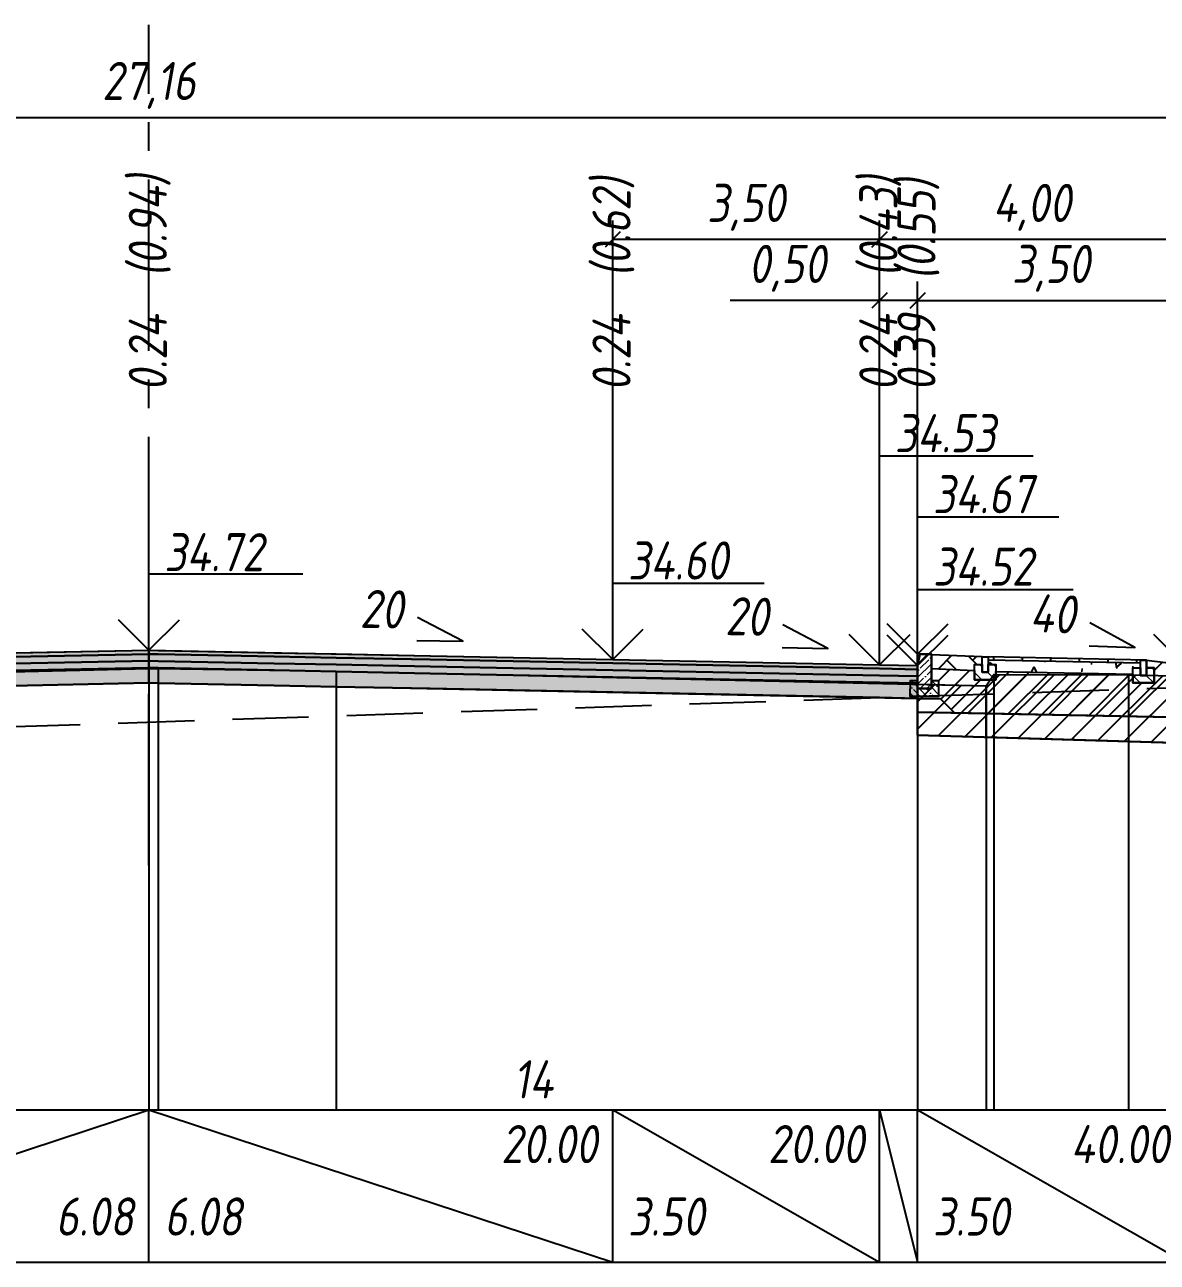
# Model space of a CAD drawing. Extents: x -717 to 1451, y -133302 to 233.
# Drawn here: x 198.6 to 272.9, y -110490 to -110408.8 of the extents above; entities that cross this region are included whole.
import ezdxf
from ezdxf.enums import TextEntityAlignment as Align

# ---------------------------------------------------------------- set-up
doc = ezdxf.new("R2010")
doc.units = 0
doc.linetypes.add('осевая2', pattern=[1.125, 0.75, -0.125, 0.125, -0.125])
doc.linetypes.add('штриховая', pattern=[0.75, 0.5, -0.25])
for name, color, linetype in [('Интерполированный поперечник', 2, 'Continuous'), ('КОД_399', 252, 'Continuous'), ('Код_514', 1, 'Continuous'), ('Контур_0', 7, 'Continuous'), ('Контур_2660', 7, 'Continuous'), ('Контур_400', 7, 'Continuous'), ('Контур_508', 7, 'Continuous'), ('Контур_512', 7, 'Continuous'), ('Контур_513', 7, 'Continuous'), ('Красный поперечник', 1, 'Continuous'), ('Объём_2501', 7, 'Continuous'), ('Объём_2650', 7, 'Continuous'), ('Объём_2660', 7, 'Continuous'), ('Ось', 1, 'осевая2'), ('Откосы', 7, 'Continuous'), ('Отметки покрытия', 7, 'Continuous'), ('Рабочие отметки', 7, 'Continuous'), ('Рабочие отметки доп.', 7, 'Continuous'), ('Слои выравнивания', 7, 'Continuous'), ('Таблица', 7, 'Continuous'), ('Уклоны проезжей части', 7, 'Continuous'), ('Черный поперечник', 3, 'Continuous')]:
    doc.layers.add(name, color=color, linetype=linetype)
for name, color, linetype, true_color in [('Контур_2540', 2, 'Continuous', 0xffff00), ('Контур_2570', 7, 'Continuous', 0x80ff00), ('Контур_2725', 7, 'Continuous', 0x323232), ('Контур_2760', 7, 'Continuous', 0x323232), ('Контур_2761', 7, 'Continuous', 0x323232), ('Контур_2762', 7, 'Continuous', 0x323232), ('Контур_2763', 7, 'Continuous', 0x323232), ('Контур_402', 7, 'Continuous', 0xff6464), ('Объём_2520', 7, 'Continuous', 0x80ffff), ('Объём_2540', 2, 'Continuous', 0xffff00), ('Объём_2563', 7, 'Continuous', 0xff8000), ('Объём_2570', 7, 'Continuous', 0x80ff00), ('Объём_2600', 7, 'Continuous', 0x808000), ('Объём_2746', 2, 'Continuous', 0xffff00)]:
    doc.layers.add(name, color=color, linetype=linetype, true_color=true_color)
doc.styles.get("Standard").update_dxf_attribs({"font": 'txt', "height": 2.5})
doc.styles.add('М', font='romand.shx', dxfattribs={"width": 0.8, "oblique": 10, "height": 2.5})
doc.dimstyles.new('ISO-25', dxfattribs={"dimtxt": 2.5, "dimasz": 2.5, "dimexe": 1.25, "dimexo": 0.625, "dimtad": 1, "dimtxsty": 'Standard', "dimcen": 2.5, "dimadec": 0, "dimazin": 0, "dimtfac": 1, "dimtmove": 0, "dimatfit": 3, "dimfxl": 1, "dimarcsym": 0})

# ---------------------------------------------------------------- blocks, each defined once
blk = doc.blocks.new('_Oblique')
at = {"color": 0, "linetype": 'ByBlock', "lineweight": -2}
blk.add_line((-0.5, -0.5), (0.5, 0.5), dxfattribs=at)
blk = doc.blocks.new('*D3598')
at = {"color": 0, "lineweight": -2, "transparency": 16777216}
for p, q in [((257.166, -110450.298), (257.166, -110425.665)), ((274.666, -110450.248), (274.666, -110425.665)), ((257.166, -110426.915), (274.666, -110426.915))]:
    blk.add_line(p, q, dxfattribs=at)
at = {"layer": 'Defpoints', "color": 0, "transparency": 16777216}
for p in [(274.666, -110426.915), (257.166, -110450.923), (274.666, -110450.873)]:
    blk.add_point(p, dxfattribs=at)
at = {"color": 0, "lineweight": -2, "transparency": 16777216, "rotation": 180}
blk.add_blockref('_Oblique', (257.166, -110426.915), dxfattribs=at)
at = {"color": 0, "lineweight": -2, "transparency": 16777216}
blk.add_blockref('_Oblique', (274.666, -110426.915), dxfattribs=at)
at = {"color": 0, "transparency": 16777216, "insert": (265.916, -110424.802), "char_height": 2.5, "width": 9.58333, "attachment_point": 5, "style": 'М'}
blk.add_mtext('3,50', dxfattribs=at)
blk = doc.blocks.new('*D3592')
at = {"color": 0, "lineweight": -2, "transparency": 16777216}
for p, q in [((254.666, -110450.248), (254.666, -110425.665)), ((257.166, -110450.298), (257.166, -110425.665)), ((254.666, -110426.915), (244.86, -110426.915)), ((257.166, -110426.915), (254.666, -110426.915))]:
    blk.add_line(p, q, dxfattribs=at)
at = {"layer": 'Defpoints', "color": 0, "transparency": 16777216}
for p in [(257.166, -110426.915), (254.666, -110450.873), (257.166, -110450.923)]:
    blk.add_point(p, dxfattribs=at)
at = {"color": 0, "lineweight": -2, "transparency": 16777216, "rotation": 180}
blk.add_blockref('_Oblique', (254.666, -110426.915), dxfattribs=at)
at = {"color": 0, "lineweight": -2, "transparency": 16777216}
blk.add_blockref('_Oblique', (257.166, -110426.915), dxfattribs=at)
at = {"color": 0, "transparency": 16777216, "insert": (248.621, -110424.802), "char_height": 2.5, "width": 9.16667, "attachment_point": 5, "style": 'М'}
blk.add_mtext('0,50', dxfattribs=at)
blk = doc.blocks.new('*D3594')
at = {"color": 0, "lineweight": -2, "transparency": 16777216}
for p, q in [((237.166, -110449.898), (237.166, -110421.665)), ((254.666, -110450.248), (254.666, -110421.665)), ((254.666, -110422.915), (237.166, -110422.915))]:
    blk.add_line(p, q, dxfattribs=at)
at = {"layer": 'Defpoints', "color": 0, "transparency": 16777216}
for p in [(237.166, -110422.915), (237.166, -110450.523), (254.666, -110450.873)]:
    blk.add_point(p, dxfattribs=at)
at = {"color": 0, "lineweight": -2, "transparency": 16777216, "rotation": 180}
blk.add_blockref('_Oblique', (237.166, -110422.915), dxfattribs=at)
at = {"color": 0, "lineweight": -2, "transparency": 16777216}
blk.add_blockref('_Oblique', (254.666, -110422.915), dxfattribs=at)
at = {"color": 0, "transparency": 16777216, "insert": (245.916, -110420.802), "char_height": 2.5, "width": 9.58333, "attachment_point": 5, "style": 'М'}
blk.add_mtext('3,50', dxfattribs=at)
blk = doc.blocks.new('*D3595')
at = {"color": 0, "lineweight": -2, "transparency": 16777216}
for p, q in [((254.666, -110450.248), (254.666, -110421.665)), ((274.666, -110450.998), (274.666, -110421.665)), ((274.666, -110422.915), (254.666, -110422.915))]:
    blk.add_line(p, q, dxfattribs=at)
at = {"layer": 'Defpoints', "color": 0, "transparency": 16777216}
for p in [(254.666, -110422.915), (254.666, -110450.873), (274.666, -110451.623)]:
    blk.add_point(p, dxfattribs=at)
at = {"color": 0, "lineweight": -2, "transparency": 16777216, "rotation": 180}
blk.add_blockref('_Oblique', (254.666, -110422.915), dxfattribs=at)
at = {"color": 0, "lineweight": -2, "transparency": 16777216}
blk.add_blockref('_Oblique', (274.666, -110422.915), dxfattribs=at)
at = {"color": 0, "transparency": 16777216, "insert": (264.666, -110420.802), "char_height": 2.5, "width": 9.16667, "attachment_point": 5, "style": 'М'}
blk.add_mtext('4,00', dxfattribs=at)
blk = doc.blocks.new('*D3597')
at = {"color": 0, "lineweight": -2, "transparency": 16777216}
for p, q in [((138.844, -110450.998), (138.844, -110413.665)), ((274.666, -110450.998), (274.666, -110413.665)), ((138.844, -110414.915), (274.666, -110414.915))]:
    blk.add_line(p, q, dxfattribs=at)
at = {"layer": 'Defpoints', "color": 0, "transparency": 16777216}
for p in [(274.666, -110414.915), (138.844, -110451.623), (274.666, -110451.623)]:
    blk.add_point(p, dxfattribs=at)
at = {"color": 0, "lineweight": -2, "transparency": 16777216, "rotation": 180}
blk.add_blockref('_Oblique', (138.844, -110414.915), dxfattribs=at)
at = {"color": 0, "lineweight": -2, "transparency": 16777216}
blk.add_blockref('_Oblique', (274.666, -110414.915), dxfattribs=at)
at = {"color": 0, "transparency": 16777216, "insert": (206.755, -110412.802), "char_height": 2.5, "width": 11.66667, "attachment_point": 5, "style": 'М'}
blk.add_mtext('27,16', dxfattribs=at)
blk = doc.blocks.new('БР100.30.18')
at = {"linetype": 'Continuous', "lineweight": 13}
h = blk.add_hatch(dxfattribs=at)
h.set_pattern_fill('ANSI35', scale=5)
h.set_pattern_definition([(45, (-1504.996, -4799.2297), (-0.88388348, 0.88388348), []), (45, (-1504.1121, -4799.2297), (-0.88388348, 0.88388348), [1.5625, -0.3125, 0, -0.3125])])
h.paths.add_polyline_path([(0.3, 3.47), (1.8, 3.47), (1.8, -1.03), (0, -1.03), (0, 1.97)])
h = blk.add_hatch(dxfattribs=at)
h.set_pattern_fill('ANSI35', scale=5, angle=90)
h.set_pattern_definition([(135, (-1504.996, -4800.7297), (-0.88388348, -0.88388348), []), (135, (-1504.996, -4799.8458), (-0.88388348, -0.88388348), [1.5625, -0.3125, 0, -0.3125])])
h.paths.add_polyline_path([(-1, -0.03), (0, -0.03), (0, -1.03), (1.8, -1.03), (1.8, -0.03), (2.8, -0.03), (2.8, -2.03), (-1, -2.03)])
at = {"color": 7, "lineweight": 30}
blk.add_lwpolyline([(1.8, -1.03), (0, -1.03), (0, 1.97), (0.3, 3.47), (1.8, 3.47)], close=True, dxfattribs=at)
at = {"linetype": 'Continuous'}
blk.add_lwpolyline([(0, -0.03), (-1, -0.03), (-1, -2.03), (2.8, -2.03), (2.8, -0.03), (1.8, -0.03)], dxfattribs=at)

msp = doc.modelspace()

# ---------------------------------------------------------------- hatches: boundary and pattern name
at = {"linetype": 'Continuous'}
h = msp.add_hatch(dxfattribs=at)
h.set_pattern_fill('AR-HBONE', color=253, scale=0.3)
h.set_pattern_definition([(45, (-37.906, -116256.1449), (0, 1.69705627), [3.6, -1.2]), (135, (-37.0575, -116255.2963), (1e-16, 1.69705627), [3.6, -1.2])])
h.paths.add_polyline_path([(261.787, -110450.295), (261.787, -110451.295), (261.787, -110451.295)])
h.paths.add_polyline_path([(258.066, -110450.147), (261.387, -110450.295), (261.387, -110450.795), (260.887, -110450.795), (260.887, -110451.174), (258.066, -110451.047)])
h = msp.add_hatch(dxfattribs=at)
h.set_pattern_fill('ANSI31', color=256, scale=15, angle=45, style=0)
h.set_pattern_definition([(90, (-1650.3423, -115403.9264), (-1.875, 3e-16), [])])
h.paths.add_polyline_path([(271.782, -110450.502), (261.787, -110450.295), (261.787, -110450.495), (271.782, -110450.694)])
at = {"linetype": 'Continuous', "lineweight": 13}
h = msp.add_hatch(dxfattribs=at)
h.set_pattern_fill('ANSI35', scale=5, angle=90)
h.set_pattern_definition([(135, (-1606.2968, -44722.6673), (-0.883883476, -0.883883476), []), (135, (-1606.2968, -44721.7834), (-0.883883476, -0.883883476), [1.5625, -0.3125, 0, -0.3125])])
h.paths.add_polyline_path([(260.887, -110450.795), (261.387, -110450.795), (261.387, -110451.295), (261.787, -110451.295), (261.787, -110450.795), (262.287, -110450.795), (262.287, -110451.795), (260.887, -110451.795)])
h = msp.add_hatch(dxfattribs=at)
h.set_pattern_fill('ANSI35', scale=5, angle=90)
h.set_pattern_definition([(135, (-1595.9013, -44722.8734), (-0.883883476, -0.883883476), []), (135, (-1595.9013, -44721.9895), (-0.883883476, -0.883883476), [1.5625, -0.3125, 0, -0.3125])])
h.paths.add_polyline_path([(271.282, -110451.002), (271.782, -110451.002), (271.782, -110451.502), (272.182, -110451.502), (272.182, -110451.002), (272.682, -110451.002), (272.682, -110452.002), (271.282, -110452.002)])
at = {"layer": 'КОД_399'}
h = msp.add_hatch(dxfattribs=at)
h.set_pattern_fill('AR-CONC', scale=0.7, angle=45, style=0)
h.set_pattern_definition([(95, (-1650.4242, -115404.0156), (3.860864, 3.2396496), [0.525, -5.775]), (40, (-1650.424, -115404.0156), (-4.409945, 3.036377), [0.42, -4.62]), (145.45144, (-1650.1025, -115403.7456), (-0.549081, 6.2760265), [0.4461813, -4.907995]), (91.1842, (-1651.414, -115403.0256), (6.101854, 4.4632964), [0.7875, -8.6625]), (141.63564, (-1650.906, -115402.654), (-0.1953, 9.447982), [0.669272, -7.361996]), (36.18416, (-1651.414, -115403.026), (-0.1953, 9.447982), [0.63, -6.93]), (66, (-1650.6717, -115402.778), (4.947401, 0.9616773), [0.525, -5.775]), (11, (-1650.6717, -115402.778), (-2.38496, 4.793659), [0.42, -4.62]), (116.45144, (-1650.2594, -115402.698), (2.562441, 5.7553363), [0.4461813, -4.907995]), (82.5, (-1650.4242, -115404.0156), (-1.5875523, 1.7079287), [0, -4.564, 0, -4.69, 0, -4.6375]), (52.5, (-1650.4242, -115404.0156), (-0.6501106, 3.2543661), [0, -2.674, 0, -4.459, 0, -1.7675]), (12.5, (-1651.528, -115405.1194), (2.7539272, 2.5306453), [0, -1.75, 0, -5.46, 0, -7.245]), (2.5, (-1652.023, -115405.6144), (2.3911299, 3.3821186), [0, -2.275, 0, -3.626, 0, -5.145])])
h.paths.add_polyline_path([(271.282, -110451.002), (271.782, -110451.002), (271.782, -110450.694), (261.787, -110450.495), (261.787, -110450.795), (262.287, -110450.795), (262.287, -110451.256), (271.282, -110451.434)])
at = {"layer": 'Объём_2563'}
h = msp.add_hatch(dxfattribs=at)
h.set_pattern_fill('ANSI31', color=256, scale=0.3)
h.paths.add_polyline_path([(153.925, -110453.959), (133.509, -110454.367), (138.844, -110450.811), (141.327, -110450.502), (141.327, -110451.002), (140.827, -110451.002), (140.827, -110452.002), (142.227, -110452.002), (142.227, -110451.434), (151.223, -110451.256), (151.223, -110451.795), (152.623, -110451.795), (152.623, -110451.174), (155.444, -110451.047), (155.445, -110451.861), (154.945, -110451.862), (154.946, -110452.862), (156.344, -110452.861), (156.344, -110453.011), (154.844, -110453.041)])
h.paths.add_polyline_path([(276.845, -110453.465), (278.142, -110454.33), (259.584, -110453.959), (258.666, -110453.041), (257.166, -110453.011), (257.166, -110452.861), (258.564, -110452.862), (258.565, -110451.862), (258.065, -110451.861), (258.066, -110451.047), (260.887, -110451.174), (260.887, -110451.795), (262.287, -110451.795), (262.287, -110451.255), (271.282, -110451.434), (271.282, -110452.002), (272.682, -110452.002), (272.682, -110451.002), (272.182, -110451.002), (272.182, -110450.502), (274.666, -110450.811), (276.845, -110452.263)])
at = {"layer": 'Объём_2600'}
h = msp.add_hatch(dxfattribs=at)
h.set_pattern_fill('ANSI31', color=6, scale=0.4)
h.paths.add_polyline_path([(109.237, -110448.982), (116.235, -110452.802), (122.936, -110456.32), (125.053, -110458.076), (125.215, -110458.245), (106.687, -110448.818)])
h.paths.add_polyline_path([(139.209, -110454.038), (144.48, -110452.393), (144.48, -110451.643), (153.88, -110451.327), (156.002, -110451.412), (156.502, -110452.162), (156.502, -110455.41), (131.687, -110456.154)])
h.paths.add_polyline_path([(286.345, -110452.263), (286.345, -110453.465), (282.897, -110455.763), (282.722, -110455.763), (282.722, -110456.181), (257.166, -110455.415), (257.166, -110452.085), (261.653, -110452.186), (262.153, -110451.436), (270.988, -110451.459), (273.929, -110451.542), (273.929, -110452.292), (275.982, -110452.603), (277.711, -110452.975), (283.449, -110452.296), (285.1, -110452.048), (286.736, -110452.003)])
at = {"layer": 'Слои выравнивания'}
for color, points in [(2, [(156.502, -110450.857), (158.844, -110450.811), (176.344, -110450.461), (196.774, -110450.052), (206.755, -110449.852), (206.755, -110450.102), (196.774, -110450.302), (176.344, -110450.711), (158.844, -110451.061), (156.502, -110451.107)]), (2, [(206.755, -110449.852), (207.364, -110449.865), (214.969, -110450.017), (219.039, -110450.098), (225.193, -110450.221), (237.166, -110450.461), (254.666, -110450.811), (257.166, -110450.861), (257.166, -110451.111), (254.666, -110451.061), (237.166, -110450.711), (225.193, -110450.471), (219.039, -110450.348), (214.969, -110450.267), (207.364, -110450.115), (206.755, -110450.102)]), (3, [(156.502, -110451.107), (158.844, -110451.061), (176.344, -110450.711), (196.774, -110450.302), (206.755, -110450.102), (206.755, -110450.552), (196.774, -110450.752), (176.344, -110451.161), (158.844, -110451.511), (156.502, -110451.557)]), (4, [(156.502, -110451.557), (158.844, -110451.511), (176.344, -110451.161), (196.774, -110450.752), (206.755, -110450.552), (206.755, -110451.002), (196.774, -110451.202), (176.344, -110451.611), (158.844, -110451.961), (156.502, -110452.007)]), (3, [(206.755, -110450.102), (207.364, -110450.115), (214.969, -110450.267), (219.039, -110450.348), (225.193, -110450.471), (237.166, -110450.711), (254.666, -110451.061), (257.166, -110451.111), (257.166, -110451.561), (254.666, -110451.511), (237.166, -110451.161), (225.193, -110450.921), (219.039, -110450.798), (214.969, -110450.717), (207.364, -110450.565), (206.755, -110450.552)]), (4, [(206.755, -110450.552), (207.364, -110450.565), (214.969, -110450.717), (219.039, -110450.798), (225.193, -110450.921), (237.166, -110451.161), (254.666, -110451.511), (257.166, -110451.561), (257.166, -110452.011), (254.666, -110451.961), (237.166, -110451.611), (225.193, -110451.371), (219.039, -110451.248), (214.969, -110451.167), (207.364, -110451.015), (206.755, -110451.002)]), (5, [(156.502, -110452.007), (158.844, -110451.961), (176.344, -110451.611), (196.774, -110451.202), (206.755, -110451.002), (206.755, -110452.002), (196.774, -110452.202), (176.344, -110452.611), (158.844, -110452.961), (156.502, -110453.007)]), (5, [(206.755, -110451.002), (207.364, -110451.015), (214.969, -110451.167), (219.039, -110451.248), (225.193, -110451.371), (237.166, -110451.611), (254.666, -110451.961), (257.166, -110452.011), (257.166, -110453.011), (254.666, -110452.961), (237.166, -110452.611), (225.193, -110452.371), (219.039, -110452.248), (214.969, -110452.167), (207.364, -110452.015), (206.755, -110452.002)])]:
    msp.add_hatch(color=color, dxfattribs=at).paths.add_polyline_path(points)

# ---------------------------------------------------------------- linework, layer by layer
for points in [[(261.387, -110450.295), (258.066, -110450.147), (258.066, -110451.047), (260.887, -110451.174), (260.887, -110450.795), (261.387, -110450.795), (261.387, -110450.295)], [(261.387, -110450.295), (261.787, -110450.295), (261.787, -110451.295), (261.387, -110451.295), (261.387, -110450.295)], [(272.182, -110450.502), (261.787, -110450.295)], [(271.782, -110450.694), (261.787, -110450.495)], [(271.782, -110450.502), (272.182, -110450.502), (272.182, -110451.502), (271.782, -110451.502), (271.782, -110450.502)], [(261.787, -110450.795), (262.287, -110450.795), (262.287, -110451.795), (260.887, -110451.795), (260.887, -110450.795), (261.387, -110450.795), (261.387, -110451.295), (261.787, -110451.295), (261.787, -110450.795)], [(262.287, -110451.255), (271.282, -110451.434)], [(272.182, -110451.002), (272.682, -110451.002), (272.682, -110452.002), (271.282, -110452.002), (271.282, -110451.002), (271.782, -110451.002), (271.782, -110451.502), (272.182, -110451.502), (272.182, -110451.002)]]:
    msp.add_lwpolyline(points)
at = {"layer": 'Интерполированный поперечник', "linetype": 'штриховая', "ltscale": 10, "flags": 128}
msp.add_lwpolyline([(129.777, -110457.148), (276.526, -110452.227)], dxfattribs=at)
at = {"layer": 'Код_514'}
for p, q in [((176.344, -110490), (206.755, -110480)), ((206.755, -110490), (206.755, -110480)), ((206.755, -110480), (237.166, -110490)), ((237.166, -110490), (237.166, -110480)), ((237.166, -110480), (254.666, -110490)), ((254.666, -110490), (254.666, -110480)), ((254.666, -110480), (257.166, -110490)), ((257.166, -110490), (257.166, -110480)), ((257.166, -110490), (257.166, -110480)), ((257.166, -110480), (274.666, -110490))]:
    msp.add_line(p, q, dxfattribs=at)
at = {"layer": 'Контур_0', "color": 250, "flags": 128}
for points in [[(257.166, -110453.911), (257.166, -110453.011), (258.666, -110453.041), (259.584, -110453.959), (257.166, -110453.911), (257.166, -110453.911)], [(257.166, -110453.011), (258.666, -110453.041), (259.584, -110453.959), (278.142, -110454.33)]]:
    msp.add_lwpolyline(points, dxfattribs=at)
at = {"layer": 'Контур_2540', "flags": 128}
msp.add_lwpolyline([(282.722, -110456.181), (257.166, -110455.415), (257.166, -110453.911), (278.142, -110454.33), (280.292, -110455.763), (282.095, -110455.763), (282.722, -110456.181), (282.722, -110456.181)], dxfattribs=at)
at = {"layer": 'Контур_2570', "flags": 128}
msp.add_lwpolyline([(196.774, -110451.288), (206.755, -110451.056), (207.364, -110451.041), (219.039, -110451.234), (261.653, -110452.186), (262.153, -110451.436), (270.988, -110451.459), (273.929, -110451.542), (273.929, -110452.292), (275.982, -110452.603), (277.711, -110452.975), (277.711, -110452.975), (283.449, -110452.296), (285.1, -110452.048), (289.246, -110451.933), (302.824, -110451.477), (302.829, -110451.471), (302.868, -110451.478), (305.944, -110451.356), (312.909, -110450.951)], dxfattribs=at)
at = {"layer": 'Контур_2660', "flags": 128}
msp.add_lwpolyline([(257.166, -110455.415), (282.722, -110456.181)], dxfattribs=at)
at = {"layer": 'Контур_2725', "flags": 128}
msp.add_lwpolyline([(156.502, -110453.007), (158.844, -110452.961), (176.344, -110452.611), (196.774, -110452.202), (206.755, -110452.002), (207.364, -110452.015), (214.969, -110452.167), (219.039, -110452.248), (225.193, -110452.371), (237.166, -110452.611), (254.666, -110452.961), (257.166, -110453.011)], dxfattribs=at)
at = {"layer": 'Контур_2760', "flags": 128}
msp.add_lwpolyline([(156.502, -110450.857), (158.844, -110450.811), (176.344, -110450.461), (196.774, -110450.052), (206.755, -110449.852), (207.364, -110449.865), (214.969, -110450.017), (219.039, -110450.098), (225.193, -110450.221), (237.166, -110450.461), (254.666, -110450.811), (257.166, -110450.861)], dxfattribs=at)
at = {"layer": 'Контур_2761', "flags": 128}
msp.add_lwpolyline([(156.502, -110451.107), (158.844, -110451.061), (176.344, -110450.711), (196.774, -110450.302), (206.755, -110450.102), (207.364, -110450.115), (214.969, -110450.267), (219.039, -110450.348), (225.193, -110450.471), (237.166, -110450.711), (254.666, -110451.061), (257.166, -110451.111)], dxfattribs=at)
at = {"layer": 'Контур_2762', "flags": 128}
msp.add_lwpolyline([(156.502, -110451.557), (158.844, -110451.511), (176.344, -110451.161), (196.774, -110450.752), (206.755, -110450.552), (207.364, -110450.565), (214.969, -110450.717), (219.039, -110450.798), (225.193, -110450.921), (237.166, -110451.161), (254.666, -110451.511), (257.166, -110451.561)], dxfattribs=at)
at = {"layer": 'Контур_2763', "flags": 128}
msp.add_lwpolyline([(156.502, -110452.007), (158.844, -110451.961), (176.344, -110451.611), (196.774, -110451.202), (206.755, -110451.002), (207.364, -110451.015), (214.969, -110451.167), (219.039, -110451.248), (225.193, -110451.371), (237.166, -110451.611), (254.666, -110451.961), (257.166, -110452.011)], dxfattribs=at)
at = {"layer": 'Контур_400', "flags": 128}
for points in [[(156.344, -110450.861), (158.844, -110450.811), (158.844, -110450.811), (158.844, -110450.811), (158.844, -110450.811), (158.844, -110450.811), (158.844, -110450.811), (176.344, -110450.461), (206.755, -110449.852)], [(206.755, -110449.852), (237.166, -110450.461), (254.666, -110450.811), (254.666, -110450.811), (254.666, -110450.811), (254.666, -110450.811), (254.666, -110450.811), (254.666, -110450.811), (257.166, -110450.861)]]:
    msp.add_lwpolyline(points, dxfattribs=at)
at = {"layer": 'Контур_402', "flags": 128}
msp.add_lwpolyline([(130.788, -110456.181), (156.502, -110455.41), (156.502, -110453.007), (206.755, -110452.002), (257.166, -110453.011), (257.166, -110455.415), (282.722, -110456.181)], dxfattribs=at)
at = {"layer": 'Контур_508', "flags": 128}
msp.add_lwpolyline([(105, -110447.96), (119.31, -110457.5), (119.31, -110458.702), (122.757, -110461), (123.06, -110461), (125.06, -110461), (125.362, -110461), (126.62, -110460.162), (126.62, -110458.96), (130.788, -110456.181), (156.502, -110455.41), (156.502, -110453.007), (206.755, -110452.002), (257.166, -110453.011), (257.166, -110455.415), (282.722, -110456.181), (282.722, -110455.763), (282.897, -110455.763), (286.345, -110453.465), (286.345, -110452.263), (287.909, -110451.22)], dxfattribs=at)
at = {"layer": 'Контур_512', "flags": 128}
msp.add_lwpolyline([(257.166, -110455.415), (282.722, -110456.181), (282.722, -110455.763), (282.897, -110455.763), (286.345, -110453.465), (286.345, -110452.263), (287.909, -110451.22)], dxfattribs=at)
at = {"layer": 'Контур_513', "flags": 128}
msp.add_lwpolyline([(105, -110447.96), (119.31, -110457.5), (119.31, -110458.702), (122.757, -110461), (123.06, -110461), (125.06, -110461), (125.362, -110461), (126.62, -110460.162), (126.62, -110458.96), (130.788, -110456.181), (156.502, -110455.41), (156.502, -110453.007), (206.755, -110452.002), (257.166, -110453.011), (257.166, -110455.415), (282.722, -110456.181), (282.722, -110455.763), (282.897, -110455.763), (286.345, -110453.465), (286.345, -110452.263), (287.909, -110451.22)], dxfattribs=at)
at = {"layer": 'Красный поперечник'}
for p, q in [((176.344, -110450.461), (206.755, -110449.852)), ((206.755, -110449.852), (237.166, -110450.461)), ((237.166, -110450.461), (254.666, -110450.811)), ((254.666, -110450.811), (257.166, -110450.861)), ((257.166, -110455.415), (257.166, -110480))]:
    msp.add_line(p, q, dxfattribs=at)
at = {"layer": 'Объём_2501', "flags": 128}
for points in [[(156.344, -110450.861), (158.844, -110450.811), (158.844, -110450.811), (158.844, -110450.811), (158.844, -110450.811), (158.844, -110450.811), (158.844, -110450.811), (176.344, -110450.461), (206.755, -110449.852)], [(206.755, -110449.852), (237.166, -110450.461), (254.666, -110450.811), (254.666, -110450.811), (254.666, -110450.811), (254.666, -110450.811), (254.666, -110450.811), (254.666, -110450.811), (257.166, -110450.861)]]:
    msp.add_lwpolyline(points, dxfattribs=at)
at = {"layer": 'Объём_2520', "color": 250, "flags": 128}
msp.add_lwpolyline([(257.166, -110453.911), (257.166, -110453.011), (258.666, -110453.041), (259.584, -110453.959), (257.166, -110453.911), (257.166, -110453.911)], dxfattribs=at)
at = {"layer": 'Объём_2540', "flags": 128}
msp.add_lwpolyline([(282.722, -110456.181), (257.166, -110455.415), (257.166, -110453.911), (278.142, -110454.33), (280.292, -110455.763), (282.095, -110455.763), (282.722, -110456.181), (282.722, -110456.181)], dxfattribs=at)
at = {"layer": 'Объём_2563', "color": 250, "flags": 128}
msp.add_lwpolyline([(276.845, -110453.465), (278.142, -110454.33), (259.584, -110453.959), (258.666, -110453.041), (257.166, -110453.011), (257.166, -110452.861), (258.564, -110452.862), (258.565, -110451.862), (258.065, -110451.861), (258.066, -110451.047), (260.887, -110451.174), (260.887, -110451.795), (262.287, -110451.795), (262.287, -110451.255), (271.282, -110451.434), (271.282, -110452.002), (272.682, -110452.002), (272.682, -110451.002), (272.182, -110451.002), (272.182, -110450.502), (274.666, -110450.811), (276.845, -110452.263), (276.845, -110453.465), (276.845, -110453.465)], dxfattribs=at)
at = {"layer": 'Объём_2570', "flags": 128}
msp.add_lwpolyline([(196.774, -110451.288), (206.755, -110451.056), (207.364, -110451.041), (219.039, -110451.234), (261.653, -110452.186), (262.153, -110451.436), (270.988, -110451.459), (273.929, -110451.542), (275.982, -110451.853), (277.711, -110452.225), (283.449, -110451.546), (285.1, -110451.298), (289.246, -110451.183), (302.824, -110450.727), (302.829, -110450.721), (302.868, -110450.728), (305.944, -110450.606), (312.909, -110450.201)], dxfattribs=at)
at = {"layer": 'Объём_2650', "color": 6, "flags": 128}
msp.add_lwpolyline([(286.345, -110452.263), (286.345, -110453.465), (282.897, -110455.763), (282.722, -110455.763), (282.722, -110456.181), (257.166, -110455.415), (257.166, -110452.085), (261.653, -110452.186), (262.153, -110451.436), (270.988, -110451.459), (273.929, -110451.542), (273.929, -110452.292), (275.982, -110452.603), (277.711, -110452.975), (283.449, -110452.296), (285.1, -110452.048), (286.736, -110452.003), (286.345, -110452.263), (286.345, -110452.263)], dxfattribs=at)
at = {"layer": 'Объём_2660', "flags": 128}
msp.add_lwpolyline([(257.166, -110455.415), (282.722, -110456.181)], dxfattribs=at)
at = {"layer": 'Объём_2746', "flags": 128}
msp.add_lwpolyline([(286.345, -110453.465), (282.897, -110455.763), (282.722, -110455.763), (282.722, -110456.181), (261.653, -110455.549), (261.653, -110452.186), (262.153, -110451.436), (270.988, -110451.459), (273.929, -110451.542), (273.929, -110452.292), (275.982, -110452.603), (277.711, -110452.975), (277.882, -110452.955), (280.595, -110454.763), (282.595, -110454.763), (286.345, -110452.263), (286.345, -110453.465), (286.345, -110453.465)], dxfattribs=at)
at = {"layer": 'Ось', "ltscale": 15}
msp.add_line((206.755, -110463.971), (206.755, -110408.823), dxfattribs=at)
at = {"layer": 'Откосы', "color": 1, "flags": 128}
for points in [[(224.33, -110449.204), (227.329, -110449.264), (224.36, -110447.704)], [(248.285, -110449.683), (251.285, -110449.743), (248.315, -110448.183)], [(268.404, -110449.559), (271.401, -110449.679), (268.464, -110448.061)]]:
    msp.add_lwpolyline(points, dxfattribs=at)
at = {"layer": 'Отметки покрытия', "color": 1}
for p, q in [((254.666, -110450.811), (254.666, -110437.111)), ((254.666, -110437.111), (264.744, -110437.111)), ((257.166, -110450.111), (257.166, -110441.111)), ((257.166, -110441.111), (266.425, -110441.111)), ((206.755, -110449.852), (206.755, -110444.852)), ((206.755, -110444.852), (216.85, -110444.852)), ((237.166, -110450.461), (237.166, -110445.461)), ((237.166, -110445.461), (247.094, -110445.461)), ((257.166, -110450.861), (257.166, -110445.861)), ((257.166, -110445.861), (267.37, -110445.861)), ((206.755, -110449.852), (204.755, -110447.852)), ((206.755, -110449.852), (208.755, -110447.852)), ((257.166, -110450.111), (255.166, -110448.111)), ((257.166, -110450.111), (259.166, -110448.111)), ((237.166, -110450.461), (235.166, -110448.461)), ((237.166, -110450.461), (239.166, -110448.461)), ((254.666, -110450.811), (252.666, -110448.811)), ((254.666, -110450.811), (256.666, -110448.811)), ((257.166, -110450.861), (255.166, -110448.861)), ((257.166, -110450.861), (259.166, -110448.861)), ((274.666, -110450.811), (272.666, -110448.811))]:
    msp.add_line(p, q, dxfattribs=at)
at = {"layer": 'Слои выравнивания'}
for p, q in [((206.755, -110449.852), (206.755, -110480)), ((257.166, -110450.861), (257.166, -110480))]:
    msp.add_line(p, q, dxfattribs=at)
at = {"layer": 'Слои выравнивания', "color": 2, "flags": 128}
for points in [[(156.502, -110450.857), (158.844, -110450.811), (176.344, -110450.461), (196.774, -110450.052), (206.755, -110449.852), (206.755, -110450.102), (196.774, -110450.302), (176.344, -110450.711), (158.844, -110451.061), (156.502, -110451.107)], [(206.755, -110449.852), (207.364, -110449.865), (214.969, -110450.017), (219.039, -110450.098), (225.193, -110450.221), (237.166, -110450.461), (254.666, -110450.811), (257.166, -110450.861), (257.166, -110451.111), (254.666, -110451.061), (237.166, -110450.711), (225.193, -110450.471), (219.039, -110450.348), (214.969, -110450.267), (207.364, -110450.115), (206.755, -110450.102)]]:
    msp.add_lwpolyline(points, close=True, dxfattribs=at)
at = {"layer": 'Слои выравнивания', "color": 3, "flags": 128}
for points in [[(156.502, -110451.107), (158.844, -110451.061), (176.344, -110450.711), (196.774, -110450.302), (206.755, -110450.102), (206.755, -110450.552), (196.774, -110450.752), (176.344, -110451.161), (158.844, -110451.511), (156.502, -110451.557)], [(206.755, -110450.102), (207.364, -110450.115), (214.969, -110450.267), (219.039, -110450.348), (225.193, -110450.471), (237.166, -110450.711), (254.666, -110451.061), (257.166, -110451.111), (257.166, -110451.561), (254.666, -110451.511), (237.166, -110451.161), (225.193, -110450.921), (219.039, -110450.798), (214.969, -110450.717), (207.364, -110450.565), (206.755, -110450.552)]]:
    msp.add_lwpolyline(points, close=True, dxfattribs=at)
at = {"layer": 'Слои выравнивания', "color": 4, "flags": 128}
for points in [[(156.502, -110451.557), (158.844, -110451.511), (176.344, -110451.161), (196.774, -110450.752), (206.755, -110450.552), (206.755, -110451.002), (196.774, -110451.202), (176.344, -110451.611), (158.844, -110451.961), (156.502, -110452.007)], [(206.755, -110450.552), (207.364, -110450.565), (214.969, -110450.717), (219.039, -110450.798), (225.193, -110450.921), (237.166, -110451.161), (254.666, -110451.511), (257.166, -110451.561), (257.166, -110452.011), (254.666, -110451.961), (237.166, -110451.611), (225.193, -110451.371), (219.039, -110451.248), (214.969, -110451.167), (207.364, -110451.015), (206.755, -110451.002)]]:
    msp.add_lwpolyline(points, close=True, dxfattribs=at)
at = {"layer": 'Слои выравнивания', "color": 5, "flags": 128}
for points in [[(156.502, -110452.007), (158.844, -110451.961), (176.344, -110451.611), (196.774, -110451.202), (206.755, -110451.002), (206.755, -110452.002), (196.774, -110452.202), (176.344, -110452.611), (158.844, -110452.961), (156.502, -110453.007)], [(206.755, -110451.002), (207.364, -110451.015), (214.969, -110451.167), (219.039, -110451.248), (225.193, -110451.371), (237.166, -110451.611), (254.666, -110451.961), (257.166, -110452.011), (257.166, -110453.011), (254.666, -110452.961), (237.166, -110452.611), (225.193, -110452.371), (219.039, -110452.248), (214.969, -110452.167), (207.364, -110452.015), (206.755, -110452.002)]]:
    msp.add_lwpolyline(points, close=True, dxfattribs=at)
at = {"layer": 'Таблица'}
for p, q in [((80, -110480), (312.909, -110480)), ((80, -110490), (312.909, -110490))]:
    msp.add_line(p, q, dxfattribs=at)
at = {"layer": 'Уклоны проезжей части', "color": 1, "flags": 128}
for points in [[(224.33, -110449.204), (227.329, -110449.264), (224.36, -110447.704)], [(248.285, -110449.683), (251.285, -110449.743), (248.315, -110448.183)], [(268.404, -110449.559), (271.401, -110449.679), (268.464, -110448.061)]]:
    msp.add_lwpolyline(points, dxfattribs=at)
at = {"layer": 'Черный поперечник', "color": 7}
for p, q in [((206.755, -110451.056), (206.755, -110480)), ((207.364, -110451.041), (207.364, -110480)), ((219.039, -110451.234), (219.039, -110480)), ((262.153, -110451.436), (262.153, -110480)), ((270.988, -110451.459), (270.988, -110480)), ((261.653, -110452.186), (261.653, -110480))]:
    msp.add_line(p, q, dxfattribs=at)

# ---------------------------------------------------------------- block references
at = {"lineweight": 18, "xscale": 0.5, "yscale": 0.5, "zscale": 0.5, "rotation": 359.9444632229611}
msp.add_blockref('БР100.30.18', (257.165, -110451.844), dxfattribs=at)

# ---------------------------------------------------------------- texts
at = {"layer": 'Код_514', "style": 'М', "oblique": 10, "width": 0.8}
for s, p in [('20.00', (236.166, -110481)), ('20.00', (253.666, -110481)), ('40.00', (273.666, -110481))]:
    msp.add_text(s, height=2.5, dxfattribs=at).set_placement(p, align=Align.TOP_RIGHT)
msp.add_text('6.08', height=2.5, dxfattribs=at).set_placement((205.755, -110489), align=Align.BOTTOM_RIGHT)
for s, p in [('6.08', (207.755, -110489)), ('3.50', (238.166, -110489)), ('3.50', (258.166, -110489))]:
    msp.add_text(s, height=2.5, dxfattribs=at).set_placement(p, align=Align.BOTTOM_LEFT)
at = {"layer": 'Откосы', "color": 1, "style": 'М', "oblique": 10, "width": 0.8}
for s, rotation, p in [('20', 358.85423, (221.98, -110449.157)), ('20', 358.85423, (245.936, -110449.636)), ('40', 357.70938, (265.956, -110449.461))]:
    msp.add_text(s, height=2.5, rotation=rotation, dxfattribs=at).set_placement(p, align=Align.BOTTOM_CENTER)
at = {"layer": 'Отметки покрытия', "color": 1, "style": 'М', "oblique": 10, "width": 0.8}
for s, p in [('34.53', (255.666, -110437.617)), ('34.67', (258.166, -110441.617)), ('34.72', (207.755, -110445.422)), ('34.60', (238.166, -110445.967)), ('34.52', (258.166, -110446.367))]:
    msp.add_text(s, height=2.5, dxfattribs=at).set_placement(p, align=Align.BOTTOM_LEFT)
at = {"layer": 'Рабочие отметки', "color": 1, "style": 'М', "oblique": 10, "width": 0.8}
for s, p in [('0.24', (206.677, -110432.861)), ('0.24', (237.088, -110432.861)), ('0.24', (254.588, -110432.861)), ('0.39', (257.088, -110432.861))]:
    msp.add_text(s, height=2.5, rotation=90, dxfattribs=at).set_placement(p, align=Align.MIDDLE_LEFT)
at = {"layer": 'Рабочие отметки доп.', "color": 1, "style": 'М', "oblique": 10, "width": 0.8}
for s, p in [('(0.94)', (206.677, -110425.361)), ('(0.62)', (237.088, -110425.361)), ('(0.43)', (254.588, -110425.361)), ('(0.55)', (257.088, -110425.561))]:
    msp.add_text(s, height=2.5, rotation=90, dxfattribs=at).set_placement(p, align=Align.MIDDLE_LEFT)
at = {"layer": 'Слои выравнивания', "style": 'М', "oblique": 10, "width": 0.8}
msp.add_text('14', height=2.5, dxfattribs=at).set_placement((231.96, -110480), align=Align.BOTTOM_CENTER)
at = {"layer": 'Уклоны проезжей части', "color": 1, "style": 'М', "oblique": 10, "width": 0.8}
for s, rotation, p in [('20', 358.85423, (221.98, -110449.157)), ('20', 358.85423, (245.936, -110449.636)), ('40', 357.70938, (265.956, -110449.461))]:
    msp.add_text(s, height=2.5, rotation=rotation, dxfattribs=at).set_placement(p, align=Align.BOTTOM_CENTER)

# ---------------------------------------------------------------- dimensions: what is measured, and where the dimension line sits
at = {"color": 5}
for base, p1, p2, picture, middle in [((274.666, -110414.915), (138.844, -110451.623), (274.666, -110451.623), '*D3597', (206.755, -110412.802)), ((274.666, -110426.915), (257.166, -110450.923), (274.666, -110450.873), '*D3598', (265.916, -110424.802))]:
    dim = msp.add_linear_dim(base=base, p1=p1, p2=p2, angle=180, dimstyle='ISO-25', override={"dimasz": 1, "dimlfac": 0.2, "dimzin": 0, "dimtxsty": 'М', "dimblk1": 'Oblique', "dimblk2": 'Oblique', "dimsah": 1}, dxfattribs=at)
    dim.commit()
    dim.dimension.update_dxf_attribs({"geometry": picture, "text_midpoint": middle})
for base, p1, p2, picture, middle in [((237.166, -110422.915), (254.666, -110450.873), (237.166, -110450.523), '*D3594', (245.916, -110420.802)), ((254.666, -110422.915), (274.666, -110451.623), (254.666, -110450.873), '*D3595', (264.666, -110420.802))]:
    dim = msp.add_linear_dim(base=base, p1=p1, p2=p2, dimstyle='ISO-25', override={"dimasz": 1, "dimlfac": 0.2, "dimzin": 0, "dimtxsty": 'М', "dimblk1": 'Oblique', "dimblk2": 'Oblique', "dimsah": 1}, dxfattribs=at)
    dim.commit()
    dim.dimension.update_dxf_attribs({"geometry": picture, "text_midpoint": middle})
dim = msp.add_linear_dim(base=(257.166, -110426.915), p1=(254.666, -110450.873), p2=(257.166, -110450.923), angle=180, dimstyle='ISO-25', override={"dimasz": 1, "dimlfac": 0.2, "dimzin": 0, "dimtxsty": 'М', "dimblk1": 'Oblique', "dimblk2": 'Oblique', "dimsah": 1}, dxfattribs=at)
dim.commit()
dim.dimension.update_dxf_attribs({"geometry": '*D3592', "text_midpoint": (248.621, -110426.915), "dimtype": 160})

doc.saveas('drawing.dxf')
